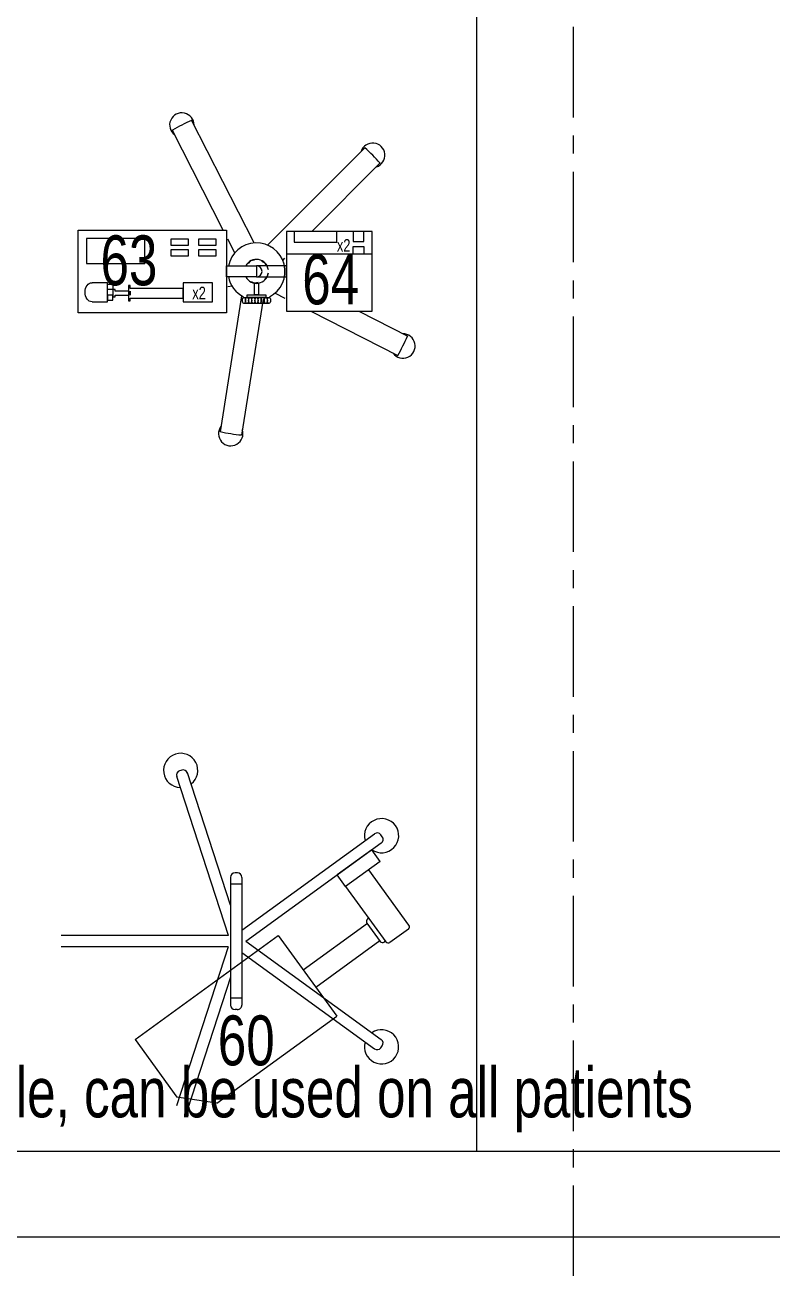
# Model space of a CAD drawing. Header units: millimetres. Extents: x 26027 to 581921, y 7230 to 233891.
# Drawn here: x 501437 to 502746, y 136536 to 138736 of the extents above; entities that cross this region are included whole.
import ezdxf

# ---------------------------------------------------------------- set-up
doc = ezdxf.new("R2010")
doc.units = ezdxf.units.MM
doc.header["$LTSCALE"] = 5
doc.linetypes.add('CENTER', pattern=[50.8, 31.75, -6.35, 6.35, -6.35])
doc.linetypes.add('HIDDEN', pattern=[9.525, 6.35, -3.175])
doc.layers.add('axes', color=9, linetype='Continuous')
for name, color, linetype, lineweight in [('Medical Equipment and Furniture', 163, 'Continuous', 0), ('Medical Equipment and Furniture1', 163, 'Continuous', 5), ('Medical Equipment and Furniture2', 42, 'Continuous', 13), ('Walls', 32, 'Continuous', 5)]:
    doc.layers.add(name, color=color, linetype=linetype, lineweight=lineweight)
doc.styles.add('X3G_ENTITY_257CFD', font='swisscl.ttf', dxfattribs={"height": 200})

# ---------------------------------------------------------------- blocks, each defined once
blk = doc.blocks.new('HF12177-P')
for p, q in [((-0.0196, -0.007), (-0.1885, 0.2255)), ((0, 0), (-0.1724, 0.2372)), ((0, 0), (0.1724, 0.2372)), ((0.0196, -0.007), (0.1885, 0.2255)), ((-0.12, -0.015), (-0.12, -0.019)), ((-0.112, -0.007), (0.112, -0.007)), ((-0.1, -0.007), (-0.1, -0.027)), ((0.1, -0.007), (0.1, -0.027)), ((0.12, -0.015), (0.12, -0.019)), ((-0.0631, -0.027), (-0.2951, -0.1024)), ((-0.01, -0.0308), (-0.2889, -0.1214)), ((-0.112, -0.027), (0.112, -0.027)), ((-0.01, -0.0308), (-0.01, -0.324)), ((0.01, -0.0308), (0.01, -0.324)), ((0.01, -0.0308), (0.2889, -0.1214)), ((0.0631, -0.027), (0.2951, -0.1024))]:
    blk.add_line(p, q)
for centre, radius, start, end in [((-0.1852, 0.2378), 0.03, 325.4712, 286.5288), ((0.1852, 0.2378), 0.03, 253.4712, 214.5288), ((-0.1821, 0.2302), 0.008, 126.3733, 216), ((0, -0.017), 0.315, 125.6267, 126.3733), ((-0.1788, 0.2325), 0.008, 36, 125.6267), ((0.1788, 0.2325), 0.008, 54.3733, 144), ((0, -0.017), 0.315, 53.6267, 54.3733), ((0.1821, 0.2302), 0.008, 324, 53.6267), ((-0.112, -0.015), 0.008, 90, 180), ((-0.112, -0.019), 0.008, 180, 270), ((0.112, -0.015), 0.008, 0, 90), ((0.112, -0.019), 0.008, 270, 0), ((-0.2996, -0.1144), 0.03, 37.4712, 358.5288), ((-0.2926, -0.11), 0.008, 108, 197.6267), ((0, -0.017), 0.315, 197.6267, 198.3733), ((-0.2914, -0.1138), 0.008, 198.3733, 288)]:
    blk.add_arc(centre, radius, start, end)
blk = doc.blocks.new('MONITOR ARM PLAN')
at = {"color": 8, "linetype": 'HIDDEN'}
for p, q in [((0.025, -0.49375, 0), (0.025, -0.18375, 0)), ((0.025, -0.18375, 0), (0.2, -0.18375, 0)), ((0.2, -0.44375, 0), (0.2, -0.18375, 0)), ((0.2, -0.44375, 0), (0.15, -0.49375, 0)), ((0.025, -0.49375, 0), (0.15, -0.49375, 0))]:
    blk.add_line(p, q, dxfattribs=at)
at = {"layer": 'Medical Equipment and Furniture1'}
for p, q in [((0.025, 0.0375), (0, 0.0375)), ((0, 0.0375), (0, -0.0375)), ((0.025, 0.0375), (0.025, -0.0375)), ((0.145, 0.0125), (0.025, 0.0125)), ((0.15, 0.0075), (0.15, -0.0325)), ((0.025, -0.0375), (0, -0.0375)), ((0.025, -0.0375), (0.145, -0.0375)), ((0.09375, -0.0375), (0.09375, -0.04)), ((0.14375, -0.0375), (0.14375, -0.04)), ((0.09875, -0.045), (0.13875, -0.045)), ((0.1, -0.045), (0.1, -0.18375)), ((0.1375, -0.045), (0.1375, -0.18375))]:
    blk.add_line(p, q, dxfattribs=at)
for centre, start, end in [((0.145, 0.0075, 0), 0, 90), ((0.09875, -0.04), 180, 270), ((0.13875, -0.04), 270, 360), ((0.145, -0.0325), 270, 0)]:
    blk.add_arc(centre, 0.005, start, end, dxfattribs=at)
blk = doc.blocks.new('Syringe')
at = {"layer": 'Medical Equipment and Furniture2', "color": 254}
for points in [[(42.9739, -11.5277), (42.7139, -11.5277), (42.7139, -11.3827), (42.9739, -11.3827), (42.9739, -11.5277)], [(42.7384, -11.5086), (42.7658, -11.5086), (42.7658, -11.475), (42.7384, -11.475)], [(42.779, -11.4899), (42.779, -11.487), (42.7748, -11.487), (42.7748, -11.5), (42.779, -11.5), (42.779, -11.497)], [(42.8023, -11.4899), (42.779, -11.4899)], [(42.779, -11.497), (42.8023, -11.497)], [(42.8055, -11.4851), (42.8055, -11.48), (42.8023, -11.48), (42.8023, -11.5069), (42.8055, -11.5069), (42.8055, -11.5019)], [(42.8055, -11.5019), (42.8984, -11.5019), (42.8984, -11.4851), (42.8055, -11.4851)], [(42.8055, -11.4899), (42.8055, -11.497)], [(42.8055, -11.497), (42.8055, -11.4899)], [(42.8055, -11.497), (42.8055, -11.4899)]]:
    blk.add_lwpolyline(points, dxfattribs=at)
for points in [[(42.8312, -11.3974), (42.7289, -11.3974), (42.7289, -11.4415), (42.8312, -11.4415)], [(42.9073, -11.3985), (42.8765, -11.3985), (42.8765, -11.4091), (42.9073, -11.4091)], [(42.956, -11.3985), (42.9252, -11.3985), (42.9252, -11.4091), (42.956, -11.4091)], [(42.9073, -11.4175), (42.8765, -11.4175), (42.8765, -11.4281), (42.9073, -11.4281)], [(42.956, -11.4175), (42.9252, -11.4175), (42.9252, -11.4281), (42.956, -11.4281)], [(42.7748, -11.487), (42.7658, -11.487), (42.7658, -11.4777), (42.7748, -11.4777)], [(42.9498, -11.475), (42.8984, -11.475), (42.8984, -11.5086), (42.9498, -11.5086)], [(42.7748, -11.4967), (42.7658, -11.4967), (42.7658, -11.5059), (42.7748, -11.5059)]]:
    blk.add_lwpolyline(points, close=True, dxfattribs=at)
at = {"layer": 'Medical Equipment and Furniture2', "color": 254, "extrusion": (0, 0, -1)}
blk.add_ellipse((42.7384, -11.4918), major_axis=(0, 0.0168), ratio=0.733735, start_param=3.141593, end_param=6.283185, dxfattribs=at)
blk = doc.blocks.new('Infusion')
at = {"layer": 'Medical Equipment and Furniture2', "color": 254}
for points in [[(43.0793, -11.3852), (43.0793, -11.5252), (43.2293, -11.5252), (43.2293, -11.3852), (43.0793, -11.3852)], [(43.1962, -11.4242), (43.1962, -11.4114), (43.215, -11.4114), (43.215, -11.4242)]]:
    blk.add_lwpolyline(points, dxfattribs=at)
for points in [[(43.0793, -11.3852), (43.0793, -11.4242), (43.2293, -11.4242), (43.2293, -11.3852)], [(43.0927, -11.3852), (43.0927, -11.404), (43.1673, -11.404), (43.1673, -11.3852)], [(43.1962, -11.3852), (43.1962, -11.4027), (43.215, -11.4027), (43.215, -11.3852)]]:
    blk.add_lwpolyline(points, close=True, dxfattribs=at)
blk = doc.blocks.new('Infusion Syringe')
at = {"layer": 'Medical Equipment and Furniture1'}
for p, q in [((43.0225, -11.4053), (42.9127, -11.1899)), ((42.9683, -11.3827), (42.8788, -11.2071)), ((43.0459, -11.409), (43.2169, -11.238)), ((43.1234, -11.3852), (43.2437, -11.2649)), ((42.9886, -11.4225), (42.9765, -11.3988)), ((43.0234, -11.4354), (43.017, -11.4365)), ((43.0728, -11.4359), (43.0766, -11.432)), ((42.9753, -11.4431), (42.9739, -11.4433)), ((43.0124, -11.4411), (43.017, -11.4365)), ((43.0357, -11.4374), (43.0414, -11.4403)), ((43.0444, -11.4461), (43.0414, -11.4403)), ((43.0175, -11.473), (43.0233, -11.476)), ((43.0297, -11.4749), (43.0233, -11.476)), ((43.0407, -11.4693), (43.0453, -11.4647)), ((43.0463, -11.4583), (43.0453, -11.4647)), ((43.0791, -11.4595), (43.0793, -11.4596)), ((43.0006, -11.498), (42.9627, -11.7368)), ((42.9838, -11.4812), (42.9765, -11.4824)), ((43.0592, -11.4932), (43.0766, -11.502)), ((43.0381, -11.5039), (43.0003, -11.7427)), ((43.1221, -11.5252), (43.2746, -11.6029)), ((43.2058, -11.5252), (43.2919, -11.5691))]:
    blk.add_line(p, q, dxfattribs=at)
for points in [[(43.0266, -11.4455), (43.0266, -11.4649), (42.9739, -11.4649), (42.9739, -11.4455)], [(43.0266, -11.4455), (43.0266, -11.4649), (43.0793, -11.4649), (43.0793, -11.4455)], [(43.043, -11.4963), (43.043, -11.5009), (43.0102, -11.5009), (43.0102, -11.4963)]]:
    blk.add_lwpolyline(points, close=True, dxfattribs=at)
for points in [[(43.0302, -11.4759), (43.0302, -11.4963), (43.0229, -11.4963), (43.0229, -11.4759)], [(43.0046, -11.5009), (43.0485, -11.5009)], [(43.0485, -11.5116), (43.0046, -11.5116)]]:
    blk.add_lwpolyline(points, dxfattribs=at)
for centre, radius, start, end in [((42.8958, -11.1985), 0.0214, 359.734, 234.266), ((43.0266, -11.4552), 0.2881, 113.2187, 120.7813), ((43.2303, -11.2515), 0.0214, 287.734, 162.266), ((43.0266, -11.4552), 0.2881, 41.2187, 48.7813), ((43.0266, -11.4552), 0.0501, 296.8163, 169.3714), ((43.0266, -11.4552), 0.021, 6.8276, 152.4616), ((43.0266, -11.4552), 0.021, 207.5384, 353.1724), ((43.0266, -11.4552), 0.00972, 270, 90), ((43.0266, -11.4552), 0.0501, 190.6286, 243.1837), ((43.2833, -11.586), 0.0214, 215.734, 90.266), ((43.0266, -11.4552), 0.2881, 329.2187, 336.7813), ((42.9815, -11.7398), 0.0214, 143.734, 18.266), ((43.0266, -11.4552), 0.2881, 257.2187, 264.7813)]:
    blk.add_arc(centre, radius, start, end, dxfattribs=at)
for centre in [(43.0046, -11.5062), (43.0101, -11.5062), (43.0156, -11.5062), (43.0211, -11.5062), (43.0266, -11.5062), (43.0321, -11.5062), (43.0375, -11.5062), (43.043, -11.5062), (43.0485, -11.5062)]:
    blk.add_ellipse(centre, major_axis=(0, -0.00537), ratio=0.510594, start_param=3.141593, end_param=9.424778, dxfattribs=at)
for name in ['Syringe', 'Infusion']:
    blk.add_blockref(name, (0, 0), dxfattribs=at)

msp = doc.modelspace()

# ---------------------------------------------------------------- linework, layer by layer
at = {"layer": 'axes', "linetype": 'CENTER', "lineweight": 0}
msp.add_line((502398.8, 120285.6, 0), (502398.8, 210035.3, 0), dxfattribs=at)
at = {"layer": 'Medical Equipment and Furniture'}
msp.add_line((502228.8, 139260.3, 0), (502228.8, 136760.3, 0), dxfattribs=at)
at = {"layer": 'Walls', "elevation": 0}
for points in [[(499698.8, 136760.3), (509713.8, 136760.3), (509714.2, 141027.7)], [(499698.8, 136610.3), (509893.8, 136610.3)]]:
    msp.add_lwpolyline(points, dxfattribs=at)

# ---------------------------------------------------------------- block references
at = {"layer": 'Medical Equipment and Furniture', "xscale": 1000, "yscale": 1000, "zscale": 1000}
msp.add_blockref('Infusion Syringe', (458816.4, 149758.8, 0), dxfattribs=at)
at = {"layer": 'Medical Equipment and Furniture', "extrusion": (-1.92689e-13, -1.39405e-12, -1), "xscale": -1000, "yscale": 1000, "zscale": -1000, "rotation": 90.01496832471715}
msp.add_blockref('HF12177-P', (-501824.5, 137128.7, 0), dxfattribs=at)
at = {"layer": 'Medical Equipment and Furniture', "xscale": 1000, "yscale": 1000, "zscale": 1000, "rotation": 305.9850316752795}
msp.add_blockref('MONITOR ARM PLAN', (502015, 137267, 0), dxfattribs=at)

# ---------------------------------------------------------------- texts
at = {"layer": 'Medical Equipment and Furniture', "char_height": 87.47, "attachment_point": 2, "style": 'X3G_ENTITY_257CFD'}
for s, insert in [('63', (501619.5, 138366.7, 0)), ('64', (501973.1, 138333.3, 0)), ('60', (501825.1, 136998.5, 0))]:
    msp.add_mtext(s, dxfattribs=dict(at, insert=insert))
at = {"layer": 'Medical Equipment and Furniture', "char_height": 21.87, "width": 20.636, "attachment_point": 2, "style": 'X3G_ENTITY_257CFD'}
for insert in [(501995.9, 138360.2, 0), (501742.4, 138276.7, 0)]:
    msp.add_mtext('x2', dxfattribs=dict(at, insert=insert))
at = {"layer": 'Medical Equipment and Furniture', "color": 1, "insert": (501810.1, 136907.3, 0), "char_height": 87.473, "width": 3260.537, "attachment_point": 2, "style": 'X3G_ENTITY_257CFD'}
msp.add_mtext('60 is mobile, can be used on all patients', dxfattribs=at)

doc.saveas('drawing.dxf')
